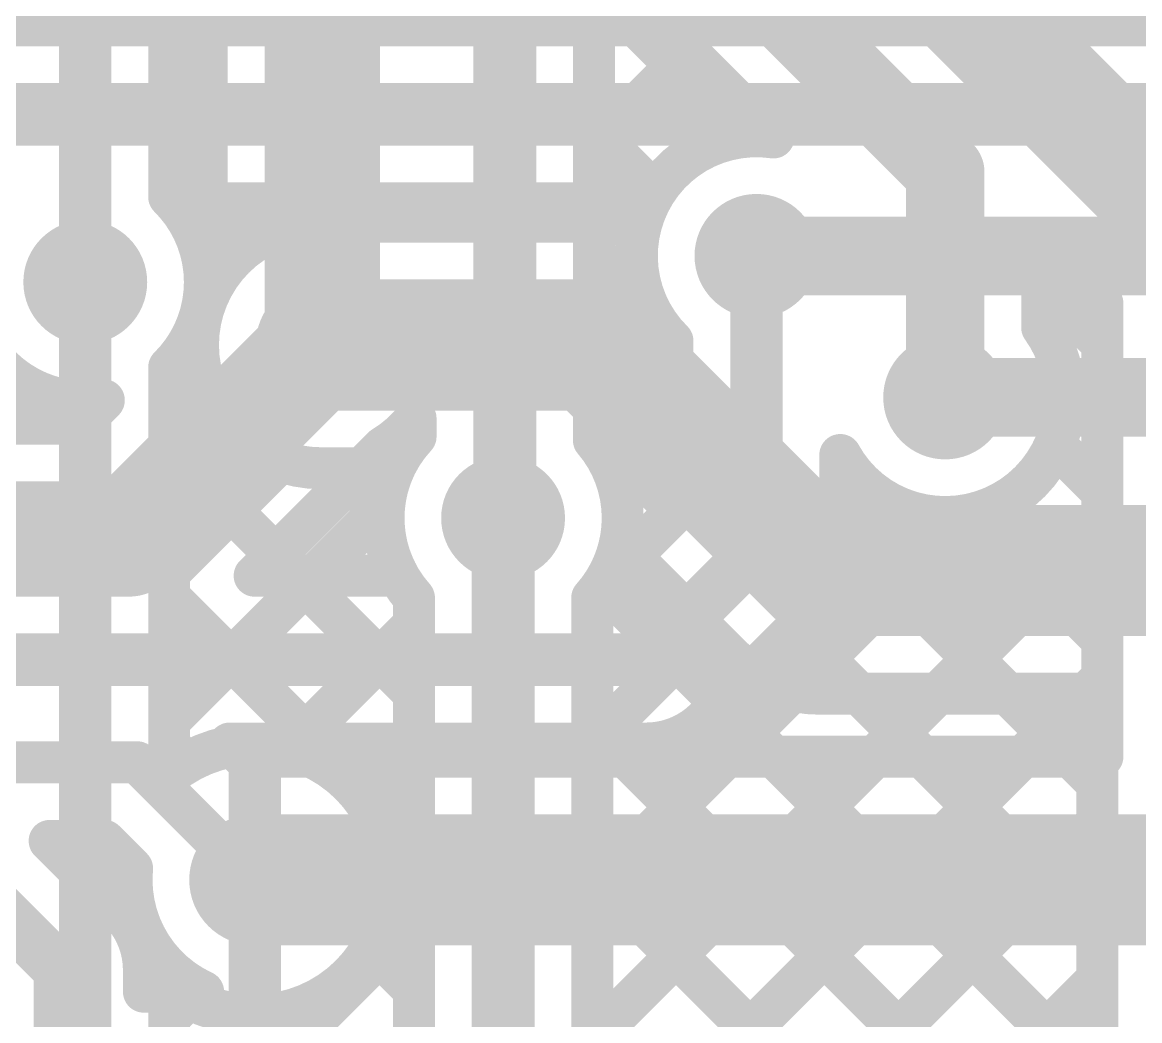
# Model space of a CAD drawing. Header units: millimetres. Extents: x 0 to 214, y 0 to 214.
# Drawn here: x 2.949 to 3.1621, y 2.6481 to 2.8385 of the extents above; entities that cross this region are included whole.
import ezdxf

# ---------------------------------------------------------------- set-up
doc = ezdxf.new("R2010")
doc.units = ezdxf.units.MM
doc.header["$MEASUREMENT"] = 0
for name, color, linetype in [('BottomLayer', 5, 'Continuous'), ('BottomSolder', 6, 'Continuous'), ('TopLayer', 1, 'Continuous'), ('TopSolder', 216, 'Continuous'), ('ViaHoleLayer', 16, 'Continuous')]:
    doc.layers.add(name, color=color, linetype=linetype)

msp = doc.modelspace()

# ---------------------------------------------------------------- hatches: boundary and pattern name
at = {"layer": 'BottomLayer'}
h = msp.add_hatch(color=5, dxfattribs=at)
edge = h.paths.add_edge_path()
edge.add_arc((3.0890105, 2.7940055), 0.011811, 0, 360)
h = msp.add_hatch(color=5, dxfattribs=at)
edge = h.paths.add_edge_path()
edge.add_arc((2.961, 2.789), 0.011811, 0, 360)
h = msp.add_hatch(color=5, dxfattribs=at)
edge = h.paths.add_edge_path()
edge.add_arc((3.006, 2.777), 0.011811, 0, 360)
h = msp.add_hatch(color=5, dxfattribs=at)
edge = h.paths.add_edge_path()
edge.add_arc((3.125, 2.767), 0.011811, 0, 360)
h = msp.add_hatch(color=5, dxfattribs=at)
edge = h.paths.add_edge_path()
edge.add_arc((3.040689, 2.744), 0.011811, 0, 360)
h = msp.add_hatch(color=5, dxfattribs=at)
edge = h.paths.add_edge_path()
edge.add_arc((2.9933283, 2.675), 0.011811, 0, 360)
at = {"layer": 'BottomSolder'}
h = msp.add_hatch(color=6, dxfattribs=at)
edge = h.paths.add_edge_path()
edge.add_arc((3.0890105, 2.7940055), 0.0099055, 0, 360)
h = msp.add_hatch(color=6, dxfattribs=at)
edge = h.paths.add_edge_path()
edge.add_arc((2.961, 2.789), 0.0099055, 0, 360)
h = msp.add_hatch(color=6, dxfattribs=at)
edge = h.paths.add_edge_path()
edge.add_arc((3.006, 2.777), 0.0099055, 0, 360)
h = msp.add_hatch(color=6, dxfattribs=at)
edge = h.paths.add_edge_path()
edge.add_arc((3.125, 2.767), 0.0099055, 0, 360)
h = msp.add_hatch(color=6, dxfattribs=at)
edge = h.paths.add_edge_path()
edge.add_arc((3.040689, 2.744), 0.0099055, 0, 360)
at = {"layer": 'TopLayer'}
h = msp.add_hatch(color=1, dxfattribs=at)
edge = h.paths.add_edge_path()
edge.add_arc((3.0890105, 2.7940055), 0.011811, 0, 360)
h = msp.add_hatch(color=1, dxfattribs=at)
edge = h.paths.add_edge_path()
edge.add_arc((2.961, 2.789), 0.011811, 0, 360)
h = msp.add_hatch(color=1, dxfattribs=at)
edge = h.paths.add_edge_path()
edge.add_arc((3.006, 2.777), 0.011811, 0, 360)
h = msp.add_hatch(color=1, dxfattribs=at)
edge = h.paths.add_edge_path()
edge.add_arc((3.125, 2.767), 0.011811, 0, 360)
h = msp.add_hatch(color=1, dxfattribs=at)
edge = h.paths.add_edge_path()
edge.add_arc((3.040689, 2.744), 0.011811, 0, 360)
h = msp.add_hatch(color=1, dxfattribs=at)
edge = h.paths.add_edge_path()
edge.add_arc((2.9933283, 2.675), 0.011811, 0, 360)
at = {"layer": 'TopSolder'}
h = msp.add_hatch(color=216, dxfattribs=at)
edge = h.paths.add_edge_path()
edge.add_arc((3.0890105, 2.7940055), 0.0099055, 0, 360)
h = msp.add_hatch(color=216, dxfattribs=at)
edge = h.paths.add_edge_path()
edge.add_arc((2.961, 2.789), 0.0099055, 0, 360)
h = msp.add_hatch(color=216, dxfattribs=at)
edge = h.paths.add_edge_path()
edge.add_arc((3.006, 2.777), 0.0099055, 0, 360)
h = msp.add_hatch(color=216, dxfattribs=at)
edge = h.paths.add_edge_path()
edge.add_arc((3.125, 2.767), 0.0099055, 0, 360)
h = msp.add_hatch(color=216, dxfattribs=at)
edge = h.paths.add_edge_path()
edge.add_arc((3.040689, 2.744), 0.0099055, 0, 360)
at = {"layer": 'ViaHoleLayer'}
h = msp.add_hatch(color=16, dxfattribs=at)
edge = h.paths.add_edge_path()
edge.add_arc((3.0890105, 2.7940055), 0.0059055, 0, 360)
h = msp.add_hatch(color=16, dxfattribs=at)
edge = h.paths.add_edge_path()
edge.add_arc((2.961, 2.789), 0.0059055, 0, 360)
h = msp.add_hatch(color=16, dxfattribs=at)
edge = h.paths.add_edge_path()
edge.add_arc((3.006, 2.777), 0.0059055, 0, 360)
h = msp.add_hatch(color=16, dxfattribs=at)
edge = h.paths.add_edge_path()
edge.add_arc((3.125, 2.767), 0.0059055, 0, 360)
h = msp.add_hatch(color=16, dxfattribs=at)
edge = h.paths.add_edge_path()
edge.add_arc((3.040689, 2.744), 0.0059055, 0, 360)
h = msp.add_hatch(color=16, dxfattribs=at)
edge = h.paths.add_edge_path()
edge.add_arc((2.9933283, 2.675), 0.0059055, 0, 360)

# ---------------------------------------------------------------- linework, layer by layer
at = {"layer": 'BottomLayer'}
for points, const_width in [([(2.896, 2.84), (3.175, 2.84)], 0.012), ([(2.91987, 2.821), (3.196, 2.821)], 0.012), ([(2.9781855, 2.804), (3.0685056, 2.804)], 0.008), ([(2.9827436, 2.795896), (2.9908476, 2.804)], 0.008), ([(2.986806, 2.804), (2.9937509, 2.7970551)], 0.008), ([(3.0150903, 2.804), (3.0185903, 2.8005)], 0.008), ([(3.0156319, 2.8005), (3.0191319, 2.804)], 0.008), ([(3.0433746, 2.804), (3.0468746, 2.8005)], 0.008), ([(3.0439162, 2.8005), (3.0474162, 2.804)], 0.008), ([(3.006, 2.8005), (3.058, 2.8005)], 0.008), ([(2.961, 2.789), (2.961, 2.796)], 0.01), ([(3.0890105, 2.7940055), (3.2180055, 2.7940055)], 0.015), ([(2.961, 2.471), (2.961, 2.789)], 0.01), ([(3.006, 2.777), (3.058, 2.777)], 0.025), ([(3.058, 2.777), (3.101, 2.734)], 0.025), ([(2.977, 2.6949899), (2.977, 2.7727414)], 0.008), ([(3.125, 2.767), (3.253, 2.767)], 0.015), ([(2.977, 2.7618681), (2.9839648, 2.7688329)], 0.008), ([(2.977, 2.7572374), (3.023689, 2.7105484)], 0.008), ([(2.977, 2.7335838), (2.9982358, 2.7548196)], 0.008), ([(3.006, 2.7535), (3.0199503, 2.7535)], 0.008), ([(3.0090217, 2.7535), (3.0178868, 2.7446349)], 0.008), ([(2.977, 2.7052995), (3.0179935, 2.746293)], 0.008), ([(3.040689, 2.519689), (3.040689, 2.744)], 0.012), ([(3.101, 2.734), (3.2340001, 2.734)], 0.025), ([(3.062912, 2.738854), (3.0843654, 2.7174006)], 0.008), ([(3.0597723, 2.7315032), (3.0650175, 2.7367484)], 0.008), ([(3.0595847, 2.7312213), (3.1786617, 2.6121443)], 0.008), ([(2.977, 2.7289531), (3.023689, 2.6822641)], 0.008), ([(3.023689, 2.5267306), (3.023689, 2.7287901)], 0.008), ([(3.057689, 2.519689), (3.057689, 2.7287901)], 0.008), ([(2.9999357, 2.6999509), (3.023689, 2.7237042)], 0.008), ([(3.057689, 2.7011356), (3.0791597, 2.7226063)], 0.008), ([(3.057689, 2.6728513), (3.0958982, 2.7110605)], 0.008), ([(3.057689, 2.6162827), (3.1519063, 2.7105)], 0.008), ([(3.057689, 2.644567), (3.123622, 2.7105)], 0.008), ([(3.101, 2.7105), (3.154, 2.7105)], 0.008), ([(3.1085903, 2.7105), (3.1526495, 2.6664408)], 0.008), ([(3.1368746, 2.7105), (3.154, 2.6933746)], 0.008), ([(3.154, 2.6867136), (3.154, 2.7105)], 0.008), ([(3.057689, 2.7048327), (3.1786617, 2.58386)], 0.008), ([(2.977, 2.7006688), (2.9803551, 2.6973137)], 0.008), ([(2.9933283, 2.675), (2.9933283, 2.696811)], 0.01), ([(3.01586, 2.6875909), (3.023689, 2.6954199)], 0.008), ([(3.057689, 2.5879984), (3.1523524, 2.6826618)], 0.008), ([(2.9933283, 2.675), (3.0151393, 2.675)], 0.01), ([(2.9933283, 2.653189), (2.9933283, 2.675)], 0.01), ([(3.057689, 2.6765484), (3.21, 2.5242374)], 0.008), ([(3.155189, 2.675), (3.177, 2.675)], 0.01), ([(2.977, 2.6204466), (3.023689, 2.6671356)], 0.008), ([(3.015642, 2.6620268), (3.023689, 2.6539798)], 0.008), ([(3.154, 2.6400387), (3.154, 2.6632864)], 0.008), ([(3.057689, 2.5597141), (3.154, 2.6560251)], 0.008), ([(2.977, 2.4800416), (2.977, 2.6550101)], 0.008), ([(2.977, 2.6487309), (2.9807374, 2.6524683)], 0.008), ([(2.9994573, 2.6499272), (3.023689, 2.6256955)], 0.008), ([(3.057689, 2.6482641), (3.2055563, 2.5003969)], 0.008)]:
    msp.add_lwpolyline(points, dxfattribs=dict(at, const_width=const_width))
for points, const_width in [([(2.9761855, 2.804, 1), (2.9801855, 2.804, 1)], 0.004), ([(2.9761855, 2.804, 1), (2.9801855, 2.804, 1)], 0.004), ([(2.984806, 2.804, 1), (2.988806, 2.804, 1)], 0.004), ([(2.9888476, 2.804, 1), (2.9928476, 2.804, 1)], 0.004), ([(3.0130903, 2.804, 1), (3.0170903, 2.804, 1)], 0.004), ([(3.0171319, 2.804, 1), (3.0211319, 2.804, 1)], 0.004), ([(3.0413746, 2.804, 1), (3.0453746, 2.804, 1)], 0.004), ([(3.0454162, 2.804, 1), (3.0494162, 2.804, 1)], 0.004), ([(3.0665056, 2.804, 1), (3.0705056, 2.804, 1)], 0.004), ([(3.0665056, 2.804, 1), (3.0705056, 2.804, 1)], 0.004), ([(3.004, 2.8005, 1), (3.008, 2.8005, 1)], 0.004), ([(3.004, 2.8005, 1), (3.008, 2.8005, 1)], 0.004), ([(3.0136319, 2.8005, 1), (3.0176319, 2.8005, 1)], 0.004), ([(3.0165903, 2.8005, 1), (3.0205903, 2.8005, 1)], 0.004), ([(3.0419162, 2.8005, 1), (3.0459162, 2.8005, 1)], 0.004), ([(3.0448746, 2.8005, 1), (3.0488746, 2.8005, 1)], 0.004), ([(3.056, 2.8005, 1), (3.06, 2.8005, 1)], 0.004), ([(3.056, 2.8005, 1), (3.06, 2.8005, 1)], 0.004), ([(3.056, 2.8005, 1), (3.06, 2.8005, 1)], 0.004), ([(3.0647143, 2.7988246, 1), (3.0687143, 2.7988246, 1)], 0.004), ([(3.0647143, 2.7988246, 1), (3.0687143, 2.7988246, 1)], 0.004), ([(3.0647144, 2.7988246, 1), (3.0687144, 2.7988246, 1)], 0.004), ([(2.9585, 2.796, 1), (2.9635, 2.796, 1)], 0.005), ([(2.9917509, 2.7970551, 1), (2.9957509, 2.7970551, 1)], 0.004), ([(3.0852605, 2.7940055, 1), (3.0927605, 2.7940055, 1)], 0.0075), ([(2.9807436, 2.795896, 1), (2.9847436, 2.795896, 1)], 0.004), ([(2.9585, 2.789, 1), (2.9635, 2.789, 1)], 0.005), ([(2.9585, 2.789, 1), (2.9635, 2.789, 1)], 0.005), ([(2.981811, 2.789, 1), (2.985811, 2.789, 1)], 0.004), ([(2.981811, 2.789, 1), (2.985811, 2.789, 1)], 0.004), ([(2.99975, 2.777, 1), (3.01225, 2.777, 1)], 0.0125), ([(3.05175, 2.777, 1), (3.06425, 2.777, 1)], 0.0125), ([(3.05175, 2.777, 1), (3.06425, 2.777, 1)], 0.0125), ([(2.975, 2.7727414, 1), (2.979, 2.7727414, 1)], 0.004), ([(2.975, 2.7727414, 1), (2.979, 2.7727414, 1)], 0.004), ([(3.12125, 2.767, 1), (3.12875, 2.767, 1)], 0.0075), ([(2.9819648, 2.7688329, 1), (2.9859648, 2.7688329, 1)], 0.004), ([(2.975, 2.7618681, 1), (2.979, 2.7618681, 1)], 0.004), ([(2.975, 2.7572374, 1), (2.979, 2.7572374, 1)], 0.004), ([(2.9962358, 2.7548196, 1), (3.0002358, 2.7548196, 1)], 0.004), ([(3.004, 2.7535, 1), (3.008, 2.7535, 1)], 0.004), ([(3.004, 2.7535, 1), (3.008, 2.7535, 1)], 0.004), ([(3.0070217, 2.7535, 1), (3.0110217, 2.7535, 1)], 0.004), ([(3.0179503, 2.7535, 1), (3.0219503, 2.7535, 1)], 0.004), ([(3.0179503, 2.7535, 1), (3.0219503, 2.7535, 1)], 0.004), ([(3.0159935, 2.746293, 1), (3.0199935, 2.746293, 1)], 0.004), ([(3.037689, 2.744, 1), (3.043689, 2.744, 1)], 0.006), ([(3.0158868, 2.7446349, 1), (3.0198868, 2.7446349, 1)], 0.004), ([(3.09475, 2.734, 1), (3.10725, 2.734, 1)], 0.0125), ([(3.09475, 2.734, 1), (3.10725, 2.734, 1)], 0.0125), ([(3.060912, 2.738854, 1), (3.064912, 2.738854, 1)], 0.004), ([(3.060912, 2.738854, 1), (3.064912, 2.738854, 1)], 0.004), ([(3.0630175, 2.7367484, 1), (3.0670175, 2.7367484, 1)], 0.004), ([(2.975, 2.7335838, 1), (2.979, 2.7335838, 1)], 0.004), ([(3.0575847, 2.7312213, 1), (3.0615847, 2.7312213, 1)], 0.004), ([(3.0577723, 2.7315032, 1), (3.0617723, 2.7315032, 1)], 0.004), ([(2.975, 2.7289531, 1), (2.979, 2.7289531, 1)], 0.004), ([(3.021689, 2.7287901, 1), (3.025689, 2.7287901, 1)], 0.004), ([(3.021689, 2.7287901, 1), (3.025689, 2.7287901, 1)], 0.004), ([(3.055689, 2.7287901, 1), (3.059689, 2.7287901, 1)], 0.004), ([(3.055689, 2.7287901, 1), (3.059689, 2.7287901, 1)], 0.004), ([(3.021689, 2.7237042, 1), (3.025689, 2.7237042, 1)], 0.004), ([(3.0771597, 2.7226063, 1), (3.0811597, 2.7226063, 1)], 0.004), ([(3.0823654, 2.7174006, 1), (3.0863654, 2.7174006, 1)], 0.004), ([(3.0823654, 2.7174006, 1), (3.0863654, 2.7174006, 1)], 0.004), ([(3.082383, 2.717383, 1), (3.086383, 2.717383, 1)], 0.004), ([(3.0938982, 2.7110605, 1), (3.0978982, 2.7110605, 1)], 0.004), ([(3.021689, 2.7105484, 1), (3.025689, 2.7105484, 1)], 0.004), ([(3.099, 2.7105, 1), (3.103, 2.7105, 1)], 0.004), ([(3.099, 2.7105, 1), (3.103, 2.7105, 1)], 0.004), ([(3.099, 2.7105, 1), (3.103, 2.7105, 1)], 0.004), ([(3.1065903, 2.7105, 1), (3.1105903, 2.7105, 1)], 0.004), ([(3.121622, 2.7105, 1), (3.125622, 2.7105, 1)], 0.004), ([(3.1348746, 2.7105, 1), (3.1388746, 2.7105, 1)], 0.004), ([(3.1499063, 2.7105, 1), (3.1539063, 2.7105, 1)], 0.004), ([(3.152, 2.7105, 1), (3.156, 2.7105, 1)], 0.004), ([(3.152, 2.7105, 1), (3.156, 2.7105, 1)], 0.004), ([(2.975, 2.7052995, 1), (2.979, 2.7052995, 1)], 0.004), ([(3.055689, 2.7048327, 1), (3.059689, 2.7048327, 1)], 0.004), ([(2.975, 2.7006688, 1), (2.979, 2.7006688, 1)], 0.004), ([(3.055689, 2.7011356, 1), (3.059689, 2.7011356, 1)], 0.004), ([(2.9979357, 2.6999509, 1), (3.0019357, 2.6999509, 1)], 0.004), ([(2.9783551, 2.6973137, 1), (2.9823551, 2.6973137, 1)], 0.004), ([(2.9908283, 2.696811, 1), (2.9958283, 2.696811, 1)], 0.005), ([(2.975, 2.6949899, 1), (2.979, 2.6949899, 1)], 0.004), ([(2.975, 2.6949899, 1), (2.979, 2.6949899, 1)], 0.004), ([(3.021689, 2.6954199, 1), (3.025689, 2.6954199, 1)], 0.004), ([(3.152, 2.6933746, 1), (3.156, 2.6933746, 1)], 0.004), ([(3.01386, 2.6875909, 1), (3.01786, 2.6875909, 1)], 0.004), ([(3.152, 2.6867136, 1), (3.156, 2.6867136, 1)], 0.004), ([(3.152, 2.6867136, 1), (3.156, 2.6867136, 1)], 0.004), ([(3.021689, 2.6822641, 1), (3.025689, 2.6822641, 1)], 0.004), ([(3.1503524, 2.6826618, 1), (3.1543524, 2.6826618, 1)], 0.004), ([(2.9908283, 2.675, 1), (2.9958283, 2.675, 1)], 0.005), ([(2.9908283, 2.675, 1), (2.9958283, 2.675, 1)], 0.005), ([(2.9908283, 2.675, 1), (2.9958283, 2.675, 1)], 0.005), ([(3.0126393, 2.675, 1), (3.0176393, 2.675, 1)], 0.005), ([(3.0171393, 2.675, 1), (3.0211393, 2.675, 1)], 0.004), ([(3.0171393, 2.675, 1), (3.0211393, 2.675, 1)], 0.004), ([(3.055689, 2.6765484, 1), (3.059689, 2.6765484, 1)], 0.004), ([(3.152689, 2.675, 1), (3.157689, 2.675, 1)], 0.005), ([(3.055689, 2.6728513, 1), (3.059689, 2.6728513, 1)], 0.004), ([(3.021689, 2.6671356, 1), (3.025689, 2.6671356, 1)], 0.004), ([(3.1506495, 2.6664408, 1), (3.1546495, 2.6664408, 1)], 0.004), ([(3.013642, 2.6620268, 1), (3.017642, 2.6620268, 1)], 0.004), ([(3.152, 2.6632864, 1), (3.156, 2.6632864, 1)], 0.004), ([(3.152, 2.6632864, 1), (3.156, 2.6632864, 1)], 0.004), ([(3.152, 2.6560251, 1), (3.156, 2.6560251, 1)], 0.004), ([(2.975, 2.6550101, 1), (2.979, 2.6550101, 1)], 0.004), ([(2.975, 2.6550101, 1), (2.979, 2.6550101, 1)], 0.004), ([(2.9908283, 2.653189, 1), (2.9958283, 2.653189, 1)], 0.005), ([(3.021689, 2.6539798, 1), (3.025689, 2.6539798, 1)], 0.004), ([(2.9787374, 2.6524683, 1), (2.9827374, 2.6524683, 1)], 0.004), ([(2.9974573, 2.6499272, 1), (3.0014573, 2.6499272, 1)], 0.004), ([(2.975, 2.6487309, 1), (2.979, 2.6487309, 1)], 0.004), ([(3.055689, 2.6482641, 1), (3.059689, 2.6482641, 1)], 0.004), ([(3.055689, 2.644567, 1), (3.059689, 2.644567, 1)], 0.004)]:
    msp.add_lwpolyline(points, format="xyb", close=True, dxfattribs=dict(at, const_width=const_width))
at = {"layer": 'BottomLayer', "const_width": 0.008}
for points in [[(2.9781855, 2.804, -0.1813494010934464), (2.983811, 2.789)], [(3.0667144, 2.7988246, -0.06023936762119755), (3.0685056, 2.804)], [(3.006, 2.7535, -0.9999999999999999), (3.006, 2.8005)], [(3.058, 2.8005, -0.09525963101649722), (3.0667143, 2.7988246)], [(3.058, 2.8005, -0.09525963101649722), (3.0667143, 2.7988246)], [(2.983811, 2.789, -0.2009964814396884), (2.977, 2.7727414)], [(3.023689, 2.7287901, -0.2982587806822099), (3.0199503, 2.7535)], [(3.062912, 2.738854, -0.1262467244903946), (3.057689, 2.7287901)], [(3.101, 2.7105, -0.1991881979975344), (3.0843654, 2.7174006)], [(3.101, 2.7105, -0.198912367379658), (3.084383, 2.717383)], [(2.977, 2.6949899, -0.6324361290661625), (3.0191393, 2.675)], [(3.154, 2.6632864, -0.2399780777105365), (3.154, 2.6867136)], [(3.0191393, 2.675, -0.6324361290661626), (2.977, 2.6550101)]]:
    msp.add_lwpolyline(points, format="xyb", dxfattribs=at)
at = {"layer": 'TopLayer'}
for points, const_width in [([(3.00619, 2.777), (3.00619, 3.1234797)], 0.022), ([(2.98419, 2.7861126), (2.98419, 3.0490246)], 0.008), ([(3.041, 2.744), (3.041, 2.979689)], 0.012), ([(2.961, 2.789), (2.961, 2.967)], 0.01), ([(2.977, 2.8052586), (2.977, 2.967)], 0.008), ([(3.124, 2.886), (3.243322, 2.766678)], 0.01), ([(3.101, 2.8700624), (3.177, 2.7940624)], 0.022), ([(3.068, 2.867), (3.125, 2.81)], 0.015), ([(3.058, 2.758855), (3.058, 2.8464978)], 0.008), ([(3.058, 2.8459432), (3.0871988, 2.8167444)], 0.008), ([(3.0643549, 2.8444821), (3.092252, 2.816585)], 0.008), ([(2.977, 2.8420903), (2.98419, 2.8349003)], 0.008), ([(3.058, 2.8145838), (3.0761266, 2.8327104)], 0.008), ([(2.977, 2.8184367), (2.98419, 2.8256267)], 0.008), ([(3.058, 2.8176589), (3.0696272, 2.8060317)], 0.008), ([(2.977, 2.813806), (2.98419, 2.806616)], 0.008), ([(3.125, 2.767), (3.125, 2.81)], 0.015), ([(3.1435, 2.7964498), (3.155, 2.7849498)], 0.008), ([(3.1435, 2.7803451), (3.1435, 2.7964498)], 0.008), ([(3.058, 2.7862995), (3.066205, 2.7945045)], 0.008), ([(3.089, 2.793995), (3.0890105, 2.7940055)], 0.01), ([(3.089, 2.738), (3.089, 2.793995)], 0.01), ([(3.1435, 2.7869466), (3.1482516, 2.7916982)], 0.008), ([(3.058, 2.7893746), (3.073, 2.7743746)], 0.008), ([(3.1435, 2.7887275), (3.155, 2.7772275)], 0.008), ([(2.96919, 2.74), (3.00619, 2.777)], 0.022), ([(3.155, 2.6985), (3.155, 2.7849498)], 0.008), ([(3.073, 2.7446274), (3.073, 2.7777573)], 0.008), ([(3.0583823, 2.7583975), (3.073, 2.7730152)], 0.008), ([(3.147369, 2.7625313), (3.155, 2.7701623)], 0.008), ([(2.9488476, 2.762), (2.954104, 2.7672564)], 0.008), ([(2.9600774, 2.762), (2.9645433, 2.7664659)], 0.008), ([(2.7994842, 2.762), (2.9600774, 2.762)], 0.008), ([(3.024, 2.7595505), (3.024, 2.7629878)], 0.008), ([(3.058, 2.7610903), (3.073, 2.7460903)], 0.008), ([(3.1459553, 2.7579879), (3.155, 2.7489432)], 0.008), ([(2.9933026, 2.733), (3.0177516, 2.757449)], 0.008), ([(3.105, 2.738), (3.105, 2.75603)], 0.008), ([(3.105, 2.7484466), (3.1081631, 2.7516097)], 0.008), ([(3.0114122, 2.7511096), (3.0178868, 2.7446349)], 0.008), ([(2.7438924, 2.74), (2.96919, 2.74)], 0.022), ([(3.0047005, 2.733), (3.0179935, 2.746293)], 0.008), ([(3.1307367, 2.7449222), (3.155, 2.7206589)], 0.008), ([(3.0612691, 2.733), (3.073, 2.7447309)], 0.008), ([(3.0613726, 2.733), (3.073, 2.7446274)], 0.008), ([(3.0833377, 2.6985), (3.1294687, 2.744631)], 0.008), ([(3.105, 2.7423746), (3.1488746, 2.6985)], 0.008), ([(3.111622, 2.6985), (3.155, 2.741878)], 0.008), ([(3.068, 2.717), (3.089, 2.738)], 0.01), ([(2.99727, 2.7369674), (3.0012374, 2.733)], 0.008), ([(2.9933026, 2.733), (3.0207055, 2.733)], 0.008), ([(3.0793276, 2.7057002), (3.1002998, 2.7266724)], 0.008), ([(3.0963589, 2.7227315), (3.1205903, 2.6985)], 0.008), ([(2.784, 2.717), (3.068, 2.717)], 0.01), ([(3.1399063, 2.6985), (3.155, 2.7135937)], 0.008), ([(3.0822167, 2.7085893), (3.092306, 2.6985)], 0.008), ([(2.9885415, 2.701), (2.9911433, 2.6983982)], 0.008), ([(2.9885415, 2.701), (3.068, 2.701)], 0.008), ([(2.9984848, 2.6985), (3.0009848, 2.701)], 0.008), ([(3.0049531, 2.701), (3.0074531, 2.6985)], 0.008), ([(3.0267691, 2.6985), (3.0292691, 2.701)], 0.008), ([(3.0332374, 2.701), (3.0357374, 2.6985)], 0.008), ([(3.0550534, 2.6985), (3.0575534, 2.701)], 0.008), ([(3.0615217, 2.701), (3.0640217, 2.6985)], 0.008), ([(2.9933283, 2.6985), (3.155, 2.6985)], 0.008), ([(2.7891251, 2.6974245), (2.9709038, 2.6974245)], 0.008), ([(2.9709038, 2.6974245), (2.9933283, 2.675)], 0.008), ([(2.9933283, 2.675), (3.177, 2.675)], 0.025), ([(2.954203, 2.6824245), (2.9674832, 2.6691443)], 0.008), ([(2.954203, 2.6824245), (2.9646906, 2.6824245)], 0.008), ([(2.9646906, 2.6824245), (2.9699301, 2.677185)], 0.008), ([(2.9400001, 2.674), (2.9561834, 2.6578167)], 0.01), ([(2.9561834, 2.6190402), (2.9561834, 2.6578167)], 0.01), ([(2.9721834, 2.6536623), (2.9721834, 2.6578167)], 0.008), ([(2.9730889, 2.6536623), (2.978648, 2.6536623)], 0.008), ([(2.978648, 2.6536623), (2.9834819, 2.6536623)], 0.008), ([(2.978648, 2.6536623), (2.9834819, 2.6536623)], 0.008)]:
    msp.add_lwpolyline(points, dxfattribs=dict(at, const_width=const_width))
for points, const_width in [([(2.975, 2.8420903, 1), (2.979, 2.8420903, 1)], 0.004), ([(2.98219, 2.8349003, 1), (2.98619, 2.8349003, 1)], 0.004), ([(3.0741266, 2.8327104, 1), (3.0781266, 2.8327104, 1)], 0.004), ([(2.98219, 2.8256267, 1), (2.98619, 2.8256267, 1)], 0.004), ([(2.975, 2.8184367, 1), (2.979, 2.8184367, 1)], 0.004), ([(3.056, 2.8176589, 1), (3.06, 2.8176589, 1)], 0.004), ([(3.0851988, 2.8167444, 1), (3.0891988, 2.8167444, 1)], 0.004), ([(3.090252, 2.816585, 1), (3.094252, 2.816585, 1)], 0.004), ([(3.090252, 2.816585, 1), (3.094252, 2.816585, 1)], 0.004), ([(2.975, 2.813806, 1), (2.979, 2.813806, 1)], 0.004), ([(3.056, 2.8145838, 1), (3.06, 2.8145838, 1)], 0.004), ([(3.12125, 2.81, 1), (3.12875, 2.81, 1)], 0.0075), ([(3.12125, 2.81, 1), (3.12875, 2.81, 1)], 0.0075), ([(2.975, 2.8052586, 1), (2.979, 2.8052586, 1)], 0.004), ([(2.975, 2.8052586, 1), (2.979, 2.8052586, 1)], 0.004), ([(2.98219, 2.806616, 1), (2.98619, 2.806616, 1)], 0.004), ([(3.0676272, 2.8060317, 1), (3.0716272, 2.8060317, 1)], 0.004), ([(3.1415, 2.7964498, 1), (3.1455, 2.7964498, 1)], 0.004), ([(3.1415, 2.7964498, 1), (3.1455, 2.7964498, 1)], 0.004), ([(3.064205, 2.7945045, 1), (3.068205, 2.7945045, 1)], 0.004), ([(3.0865, 2.793995, 1), (3.0915, 2.793995, 1)], 0.005), ([(3.0865, 2.793995, 1), (3.0915, 2.793995, 1)], 0.005), ([(3.0865105, 2.7940055, 1), (3.0915105, 2.7940055, 1)], 0.005), ([(2.9585, 2.789, 1), (2.9635, 2.789, 1)], 0.005), ([(3.1462516, 2.7916982, 1), (3.1502516, 2.7916982, 1)], 0.004), ([(2.981811, 2.789, 1), (2.985811, 2.789, 1)], 0.004), ([(2.981811, 2.789, 1), (2.985811, 2.789, 1)], 0.004), ([(3.056, 2.7893746, 1), (3.06, 2.7893746, 1)], 0.004), ([(3.1415, 2.7887275, 1), (3.1455, 2.7887275, 1)], 0.004), ([(2.9815341, 2.7854567, 1), (2.9855341, 2.7854567, 1)], 0.004), ([(2.98219, 2.7861126, 1), (2.98619, 2.7861126, 1)], 0.004), ([(3.056, 2.7862995, 1), (3.06, 2.7862995, 1)], 0.004), ([(3.1415, 2.7869466, 1), (3.1455, 2.7869466, 1)], 0.004), ([(3.00069, 2.777, 1), (3.01169, 2.777, 1)], 0.011), ([(3.00069, 2.777, 1), (3.01169, 2.777, 1)], 0.011), ([(3.153, 2.7849498, 1), (3.157, 2.7849498, 1)], 0.004), ([(3.153, 2.7849498, 1), (3.157, 2.7849498, 1)], 0.004), ([(3.1415, 2.7803451, 1), (3.1455, 2.7803451, 1)], 0.004), ([(3.1415, 2.7803451, 1), (3.1455, 2.7803451, 1)], 0.004), ([(3.071, 2.7777573, 1), (3.075, 2.7777573, 1)], 0.004), ([(3.071, 2.7777573, 1), (3.075, 2.7777573, 1)], 0.004), ([(3.153, 2.7772275, 1), (3.157, 2.7772275, 1)], 0.004), ([(3.071, 2.7743746, 1), (3.075, 2.7743746, 1)], 0.004), ([(3.071, 2.7730152, 1), (3.075, 2.7730152, 1)], 0.004), ([(3.12125, 2.767, 1), (3.12875, 2.767, 1)], 0.0075), ([(3.153, 2.7701623, 1), (3.157, 2.7701623, 1)], 0.004), ([(2.952104, 2.7672564, 1), (2.956104, 2.7672564, 1)], 0.004), ([(2.9625433, 2.7664659, 1), (2.9665433, 2.7664659, 1)], 0.004), ([(2.9625433, 2.7664659, 1), (2.9665433, 2.7664659, 1)], 0.004), ([(3.145811, 2.767, 1), (3.149811, 2.767, 1)], 0.004), ([(3.145811, 2.767, 1), (3.149811, 2.767, 1)], 0.004), ([(2.9468476, 2.762, 1), (2.9508476, 2.762, 1)], 0.004), ([(2.9580774, 2.762, 1), (2.9620774, 2.762, 1)], 0.004), ([(2.9580774, 2.762, 1), (2.9620774, 2.762, 1)], 0.004), ([(3.022, 2.7629878, 1), (3.026, 2.7629878, 1)], 0.004), ([(3.022, 2.7629878, 1), (3.026, 2.7629878, 1)], 0.004), ([(3.145369, 2.7625313, 1), (3.149369, 2.7625313, 1)], 0.004), ([(3.056, 2.7610903, 1), (3.06, 2.7610903, 1)], 0.004), ([(3.022, 2.7595505, 1), (3.026, 2.7595505, 1)], 0.004), ([(3.022, 2.7595505, 1), (3.026, 2.7595505, 1)], 0.004), ([(3.056, 2.758855, 1), (3.06, 2.758855, 1)], 0.004), ([(3.056, 2.758855, 1), (3.06, 2.758855, 1)], 0.004), ([(3.0563823, 2.7583975, 1), (3.0603823, 2.7583975, 1)], 0.004), ([(3.1439553, 2.7579879, 1), (3.1479553, 2.7579879, 1)], 0.004), ([(3.0157516, 2.757449, 1), (3.0197516, 2.757449, 1)], 0.004), ([(3.0157516, 2.757449, 1), (3.0197516, 2.757449, 1)], 0.004), ([(3.103, 2.75603, 1), (3.107, 2.75603, 1)], 0.004), ([(3.103, 2.75603, 1), (3.107, 2.75603, 1)], 0.004), ([(3.1061631, 2.7516097, 1), (3.1101631, 2.7516097, 1)], 0.004), ([(3.0094122, 2.7511096, 1), (3.0134122, 2.7511096, 1)], 0.004), ([(3.103, 2.7484466, 1), (3.107, 2.7484466, 1)], 0.004), ([(3.153, 2.7489432, 1), (3.157, 2.7489432, 1)], 0.004), ([(2.96369, 2.74, 1), (2.97469, 2.74, 1)], 0.011), ([(2.96369, 2.74, 1), (2.97469, 2.74, 1)], 0.011), ([(3.0159935, 2.746293, 1), (3.0199935, 2.746293, 1)], 0.004), ([(3.038, 2.744, 1), (3.044, 2.744, 1)], 0.006), ([(3.071, 2.7460903, 1), (3.075, 2.7460903, 1)], 0.004), ([(3.1287367, 2.7449222, 1), (3.1327367, 2.7449222, 1)], 0.004), ([(3.0158868, 2.7446349, 1), (3.0198868, 2.7446349, 1)], 0.004), ([(3.0615, 2.744, 1), (3.0655, 2.744, 1)], 0.004), ([(3.0615, 2.744, 1), (3.0655, 2.744, 1)], 0.004), ([(3.071, 2.7447309, 1), (3.075, 2.7447309, 1)], 0.004), ([(3.071, 2.7446274, 1), (3.075, 2.7446274, 1)], 0.004), ([(3.071, 2.7446274, 1), (3.075, 2.7446274, 1)], 0.004), ([(3.1274687, 2.744631, 1), (3.1314687, 2.744631, 1)], 0.004), ([(3.103, 2.7423746, 1), (3.107, 2.7423746, 1)], 0.004), ([(3.153, 2.741878, 1), (3.157, 2.741878, 1)], 0.004), ([(3.0865, 2.738, 1), (3.0915, 2.738, 1)], 0.005), ([(3.0865, 2.738, 1), (3.0915, 2.738, 1)], 0.005), ([(2.99527, 2.7369674, 1), (2.99927, 2.7369674, 1)], 0.004), ([(3.103, 2.738, 1), (3.107, 2.738, 1)], 0.004), ([(3.103, 2.738, 1), (3.107, 2.738, 1)], 0.004), ([(3.103, 2.738, 1), (3.107, 2.738, 1)], 0.004), ([(2.9913026, 2.733, 1), (2.9953026, 2.733, 1)], 0.004), ([(2.9913026, 2.733, 1), (2.9953026, 2.733, 1)], 0.004), ([(2.9992374, 2.733, 1), (3.0032374, 2.733, 1)], 0.004), ([(3.0027005, 2.733, 1), (3.0067005, 2.733, 1)], 0.004), ([(3.0187055, 2.733, 1), (3.0227055, 2.733, 1)], 0.004), ([(3.0187055, 2.733, 1), (3.0227055, 2.733, 1)], 0.004), ([(3.0586725, 2.733, 1), (3.0626725, 2.733, 1)], 0.004), ([(3.0592691, 2.733, 1), (3.0632691, 2.733, 1)], 0.004), ([(3.0593726, 2.733, 1), (3.0633726, 2.733, 1)], 0.004), ([(3.0982998, 2.7266724, 1), (3.1022998, 2.7266724, 1)], 0.004), ([(3.0982998, 2.7266724, 1), (3.1022998, 2.7266724, 1)], 0.004), ([(3.0983137, 2.7266863, 1), (3.1023137, 2.7266863, 1)], 0.004), ([(3.0943589, 2.7227315, 1), (3.0983589, 2.7227315, 1)], 0.004), ([(3.153, 2.7206589, 1), (3.157, 2.7206589, 1)], 0.004), ([(3.0655, 2.717, 1), (3.0705, 2.717, 1)], 0.005), ([(3.0655, 2.717, 1), (3.0705, 2.717, 1)], 0.005), ([(3.153, 2.7135937, 1), (3.157, 2.7135937, 1)], 0.004), ([(3.0802167, 2.7085893, 1), (3.0842167, 2.7085893, 1)], 0.004), ([(3.0773137, 2.7056863, 1), (3.0813137, 2.7056863, 1)], 0.004), ([(3.0773276, 2.7057002, 1), (3.0813276, 2.7057002, 1)], 0.004), ([(3.0773276, 2.7057002, 1), (3.0813276, 2.7057002, 1)], 0.004), ([(2.9865415, 2.701, 1), (2.9905415, 2.701, 1)], 0.004), ([(2.9865415, 2.701, 1), (2.9905415, 2.701, 1)], 0.004), ([(2.9989848, 2.701, 1), (3.0029848, 2.701, 1)], 0.004), ([(3.0029531, 2.701, 1), (3.0069531, 2.701, 1)], 0.004), ([(3.0272691, 2.701, 1), (3.0312691, 2.701, 1)], 0.004), ([(3.0312374, 2.701, 1), (3.0352374, 2.701, 1)], 0.004), ([(3.0555534, 2.701, 1), (3.0595534, 2.701, 1)], 0.004), ([(3.0595217, 2.701, 1), (3.0635217, 2.701, 1)], 0.004), ([(3.066, 2.701, 1), (3.07, 2.701, 1)], 0.004), ([(3.066, 2.701, 1), (3.07, 2.701, 1)], 0.004), ([(3.066, 2.701, 1), (3.07, 2.701, 1)], 0.004), ([(2.9891433, 2.6983982, 1), (2.9931433, 2.6983982, 1)], 0.004), ([(2.9913283, 2.6985, 1), (2.9953283, 2.6985, 1)], 0.004), ([(2.9964848, 2.6985, 1), (3.0004848, 2.6985, 1)], 0.004), ([(3.0054531, 2.6985, 1), (3.0094531, 2.6985, 1)], 0.004), ([(3.0247691, 2.6985, 1), (3.0287691, 2.6985, 1)], 0.004), ([(3.0337374, 2.6985, 1), (3.0377374, 2.6985, 1)], 0.004), ([(3.0530534, 2.6985, 1), (3.0570534, 2.6985, 1)], 0.004), ([(3.0620217, 2.6985, 1), (3.0660217, 2.6985, 1)], 0.004), ([(3.0813377, 2.6985, 1), (3.0853377, 2.6985, 1)], 0.004), ([(3.090306, 2.6985, 1), (3.094306, 2.6985, 1)], 0.004), ([(3.109622, 2.6985, 1), (3.113622, 2.6985, 1)], 0.004), ([(3.1185903, 2.6985, 1), (3.1225903, 2.6985, 1)], 0.004), ([(3.1379063, 2.6985, 1), (3.1419063, 2.6985, 1)], 0.004), ([(3.1468746, 2.6985, 1), (3.1508746, 2.6985, 1)], 0.004), ([(3.153, 2.6985, 1), (3.157, 2.6985, 1)], 0.004), ([(3.153, 2.6985, 1), (3.157, 2.6985, 1)], 0.004), ([(2.9689038, 2.6974245, 1), (2.9729038, 2.6974245, 1)], 0.004), ([(2.9689038, 2.6974245, 1), (2.9729038, 2.6974245, 1)], 0.004), ([(2.9870783, 2.675, 1), (2.9995783, 2.675, 1)], 0.0125), ([(2.952203, 2.6824245, 1), (2.956203, 2.6824245, 1)], 0.004), ([(2.952203, 2.6824245, 1), (2.956203, 2.6824245, 1)], 0.004), ([(2.9626906, 2.6824245, 1), (2.9666906, 2.6824245, 1)], 0.004), ([(2.9626906, 2.6824245, 1), (2.9666906, 2.6824245, 1)], 0.004), ([(2.9679301, 2.677185, 1), (2.9719301, 2.677185, 1)], 0.004), ([(2.9679301, 2.677185, 1), (2.9719301, 2.677185, 1)], 0.004), ([(2.9913283, 2.675, 1), (2.9953283, 2.675, 1)], 0.004), ([(2.9654832, 2.6691443, 1), (2.9694832, 2.6691443, 1)], 0.004), ([(2.9654832, 2.6691443, 1), (2.9694832, 2.6691443, 1)], 0.004), ([(2.9654971, 2.6691304, 1), (2.9694971, 2.6691304, 1)], 0.004), ([(2.9536834, 2.6578167, 1), (2.9586834, 2.6578167, 1)], 0.005), ([(2.9536834, 2.6578167, 1), (2.9586834, 2.6578167, 1)], 0.005), ([(2.9701834, 2.6578167, 1), (2.9741834, 2.6578167, 1)], 0.004), ([(2.9701834, 2.6578167, 1), (2.9741834, 2.6578167, 1)], 0.004), ([(2.9701834, 2.6578167, 1), (2.9741834, 2.6578167, 1)], 0.004), ([(2.9701834, 2.6536623, 1), (2.9741834, 2.6536623, 1)], 0.004), ([(2.9710889, 2.6536623, 1), (2.9750889, 2.6536623, 1)], 0.004), ([(2.976648, 2.6536623, 1), (2.980648, 2.6536623, 1)], 0.004), ([(2.976648, 2.6536623, 1), (2.980648, 2.6536623, 1)], 0.004), ([(2.976648, 2.6536623, 1), (2.980648, 2.6536623, 1)], 0.004), ([(2.9814819, 2.6536623, 1), (2.9854819, 2.6536623, 1)], 0.004), ([(2.9814819, 2.6536623, 1), (2.9854819, 2.6536623, 1)], 0.004), ([(2.9814819, 2.6536623, 1), (2.9854819, 2.6536623, 1)], 0.004)]:
    msp.add_lwpolyline(points, format="xyb", close=True, dxfattribs=dict(at, const_width=const_width))
at = {"layer": 'TopLayer', "const_width": 0.008}
for points in [[(3.073, 2.7777573, -0.723824454937198), (3.092252, 2.816585)], [(2.977, 2.8052586, -0.2009964814396885), (2.983811, 2.789)], [(2.983811, 2.789, -0.03901057681602325), (2.9835341, 2.7854567)], [(3.1435, 2.7803451, -0.157512601073962), (3.147811, 2.767)], [(2.9645433, 2.7664659, -0.237665392481908), (2.945, 2.7727414)], [(3.147811, 2.767, -0.776065001453477), (3.105, 2.75603)], [(3.024, 2.7629878, -0.09229124827363083), (3.0177516, 2.757449)], [(3.0207055, 2.733, -0.3239951248285715), (3.024, 2.7595505)], [(3.058, 2.758855, -0.1791794445672325), (3.0635, 2.744)], [(3.0635, 2.744, -0.1264655724500604), (3.0606725, 2.733)], [(3.105, 2.738, -0.1992309445671979), (3.1002998, 2.7266724)], [(3.105, 2.738, -0.198912367379658), (3.1003137, 2.7266863)], [(3.0793276, 2.7057002, -0.1992309445671979), (3.068, 2.701)], [(3.0793137, 2.7056863, -0.198912367379658), (3.068, 2.701)], [(2.9834819, 2.6536623, -0.318004834333907), (2.9699301, 2.677185)], [(2.9674832, 2.6691443, -0.1992309445672835), (2.9721834, 2.6578167)], [(2.9674971, 2.6691304, -0.198912367379658), (2.9721834, 2.6578167)]]:
    msp.add_lwpolyline(points, format="xyb", dxfattribs=at)

doc.saveas('drawing.dxf')
